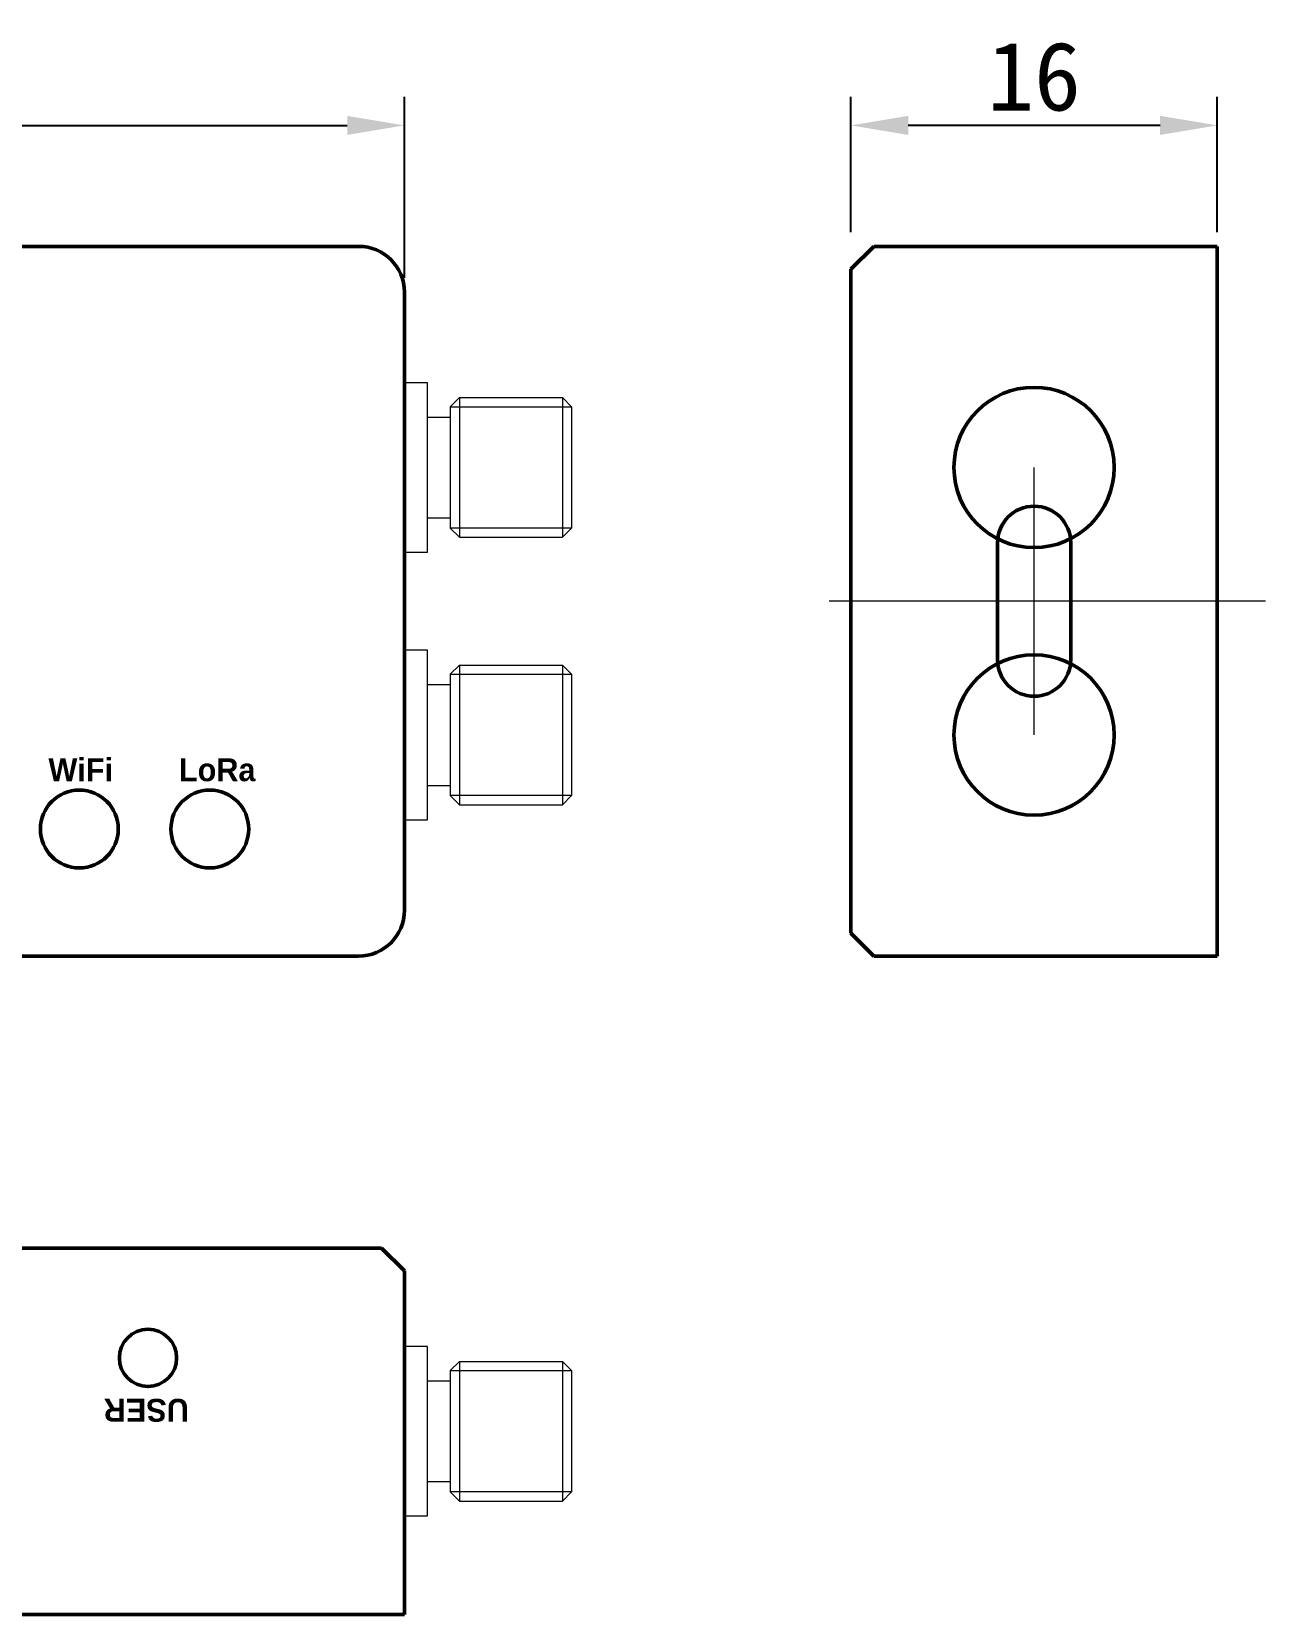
# Model space of a CAD drawing. Header units: millimetres. Extents: x 3096 to 6325, y -1069 to -499.
# Drawn here: x 3153.9 to 3207.8, y -568.1 to -499 of the extents above; entities that cross this region are included whole.
import ezdxf

# ---------------------------------------------------------------- set-up
doc = ezdxf.new("R2010")
doc.units = ezdxf.units.MM
doc.linetypes.add('CENTER2', pattern=[28.575, 19.05, -3.175, 3.175, -3.175])
doc.layers.get('Defpoints').update_dxf_attribs({"lineweight": 15})
for name, color, linetype, lineweight in [('标注', 3, 'Continuous', 15), ('点划线', 1, 'CENTER2', 20), ('粗线', 7, 'Continuous', 50)]:
    doc.layers.add(name, color=color, linetype=linetype, lineweight=lineweight)
doc.styles.add('Annotative', font='txt.shx')
doc.styles.get("Standard").update_dxf_attribs({"font": 'times.shx', "height": 3, "bigfont": 'spec_bar.shx'})
doc.dimstyles.new('ISO-25', dxfattribs={"dimtxt": 3, "dimasz": 2.5, "dimexe": 1.25, "dimexo": 0.625, "dimtad": 1, "dimtoh": 1, "dimdsep": 46, "dimtxsty": 'Standard', "dimcen": 2.5, "dimadec": 0, "dimazin": 0, "dimtfac": 1, "dimtmove": 0, "dimatfit": 3, "dimfxl": 1, "dimarcsym": 0})

# ---------------------------------------------------------------- blocks, each defined once
blk = doc.blocks.new('*D31')
at = {"layer": 'Defpoints', "color": 0, "transparency": 16777216}
for p in [(3170.171, -503.074), (3104.171, -510.358), (3170.171, -510.358)]:
    blk.add_point(p, dxfattribs=at)
at = {"layer": '标注', "color": 0, "lineweight": -2, "transparency": 16777216}
for p, q in [((3104.171, -509.733), (3104.171, -501.824)), ((3170.171, -509.733), (3170.171, -501.824)), ((3106.671, -503.074), (3167.671, -503.074))]:
    blk.add_line(p, q, dxfattribs=at)
at = {"layer": '标注', "color": 0, "transparency": 16777216}
for points in [[(3106.671, -502.657), (3106.671, -503.49), (3104.171, -503.074)], [(3167.671, -502.657), (3167.671, -503.49), (3170.171, -503.074)]]:
    blk.add_solid(points, dxfattribs=at)
at = {"layer": '标注', "color": 0, "transparency": 16777216, "insert": (3137.171, -500.949), "char_height": 3, "attachment_point": 5}
blk.add_mtext('{\\Ftxt|c134;66}', dxfattribs=at)
blk = doc.blocks.new('*D33')
at = {"layer": 'Defpoints', "color": 0, "transparency": 16777216}
for p in [(3189.671, -503.074), (3189.671, -508.358), (3205.671, -508.358)]:
    blk.add_point(p, dxfattribs=at)
at = {"layer": '标注', "color": 0, "lineweight": -2, "transparency": 16777216}
for p, q in [((3189.671, -507.733), (3189.671, -501.824)), ((3205.671, -507.733), (3205.671, -501.824)), ((3203.171, -503.074), (3192.171, -503.074))]:
    blk.add_line(p, q, dxfattribs=at)
at = {"layer": '标注', "color": 0, "transparency": 16777216}
for points in [[(3192.171, -502.657), (3192.171, -503.49), (3189.671, -503.074)], [(3203.171, -502.657), (3203.171, -503.49), (3205.671, -503.074)]]:
    blk.add_solid(points, dxfattribs=at)
at = {"layer": '标注', "color": 0, "transparency": 16777216, "insert": (3197.671, -500.949), "char_height": 3, "attachment_point": 5}
blk.add_mtext('{\\Ftxt|c134;16}', dxfattribs=at)

msp = doc.modelspace()

# ---------------------------------------------------------------- linework, layer by layer
at = {"layer": 'Defpoints'}
for p, q in [((3170.171, -514.316), (3170.171, -521.716)), ((3171.171, -514.316), (3170.171, -514.316)), ((3171.171, -521.716), (3171.171, -514.316)), ((3172.171, -515.366), (3172.571, -514.966)), ((3172.571, -514.966), (3172.571, -521.066)), ((3172.571, -514.966), (3177.071, -514.966)), ((3177.071, -514.966), (3177.071, -521.066)), ((3177.071, -514.966), (3177.471, -515.366)), ((3172.171, -515.366), (3172.171, -520.666)), ((3172.171, -515.366), (3177.471, -515.366)), ((3177.471, -515.366), (3177.471, -520.666)), ((3171.171, -515.816), (3172.171, -515.816)), ((3171.171, -520.216), (3172.171, -520.216)), ((3177.471, -520.666), (3172.171, -520.666)), ((3172.171, -520.666), (3172.571, -521.066)), ((3172.571, -521.066), (3177.071, -521.066)), ((3177.471, -520.666), (3177.071, -521.066)), ((3170.171, -521.716), (3171.171, -521.716)), ((3170.171, -526), (3170.171, -533.4)), ((3171.171, -526), (3170.171, -526)), ((3171.171, -533.4), (3171.171, -526)), ((3172.171, -527.05), (3172.571, -526.65)), ((3172.571, -526.65), (3172.571, -532.75)), ((3172.571, -526.65), (3177.071, -526.65)), ((3177.071, -526.65), (3177.071, -532.75)), ((3177.071, -526.65), (3177.471, -527.05)), ((3172.171, -527.05), (3172.171, -532.35)), ((3172.171, -527.05), (3177.471, -527.05)), ((3177.471, -527.05), (3177.471, -532.35)), ((3171.171, -527.5), (3172.171, -527.5)), ((3171.171, -531.9), (3172.171, -531.9)), ((3177.471, -532.35), (3172.171, -532.35)), ((3172.171, -532.35), (3172.571, -532.75)), ((3172.571, -532.75), (3177.071, -532.75)), ((3177.471, -532.35), (3177.071, -532.75)), ((3170.171, -533.4), (3171.171, -533.4)), ((3170.171, -556.408), (3170.171, -563.808)), ((3171.171, -556.408), (3170.171, -556.408)), ((3171.171, -563.808), (3171.171, -556.408)), ((3172.171, -557.458), (3172.571, -557.058)), ((3172.571, -557.058), (3172.571, -563.158)), ((3172.571, -557.058), (3177.071, -557.058)), ((3177.071, -557.058), (3177.071, -563.158)), ((3177.071, -557.058), (3177.471, -557.458)), ((3172.171, -557.458), (3172.171, -562.758)), ((3172.171, -557.458), (3177.471, -557.458)), ((3177.471, -557.458), (3177.471, -562.758)), ((3171.171, -557.908), (3172.171, -557.908)), ((3171.171, -562.308), (3172.171, -562.308)), ((3177.471, -562.758), (3172.171, -562.758)), ((3172.171, -562.758), (3172.571, -563.158)), ((3172.571, -563.158), (3177.071, -563.158)), ((3177.471, -562.758), (3177.071, -563.158)), ((3170.171, -563.808), (3171.171, -563.808))]:
    msp.add_line(p, q, dxfattribs=at)
at = {"layer": '点划线'}
for p, q in [((3197.671, -529.7), (3197.671, -518.016)), ((3207.769, -523.858), (3188.34, -523.858))]:
    msp.add_line(p, q, dxfattribs=at)
at = {"layer": '粗线'}
for p, q in [((3168.171, -508.358), (3106.171, -508.358)), ((3190.671, -508.358), (3189.671, -509.358)), ((3205.671, -508.358), (3190.671, -508.358)), ((3205.671, -539.358), (3205.671, -508.358)), ((3189.671, -538.358), (3189.671, -509.358)), ((3170.171, -537.358), (3170.171, -510.358)), ((3196.071, -526.408), (3196.071, -521.308)), ((3199.271, -521.308), (3199.271, -526.408)), ((3189.671, -538.358), (3190.671, -539.358)), ((3106.171, -539.358), (3168.171, -539.358)), ((3205.671, -539.358), (3190.671, -539.358)), ((3105.171, -552.108), (3169.171, -552.108)), ((3169.171, -552.108), (3170.171, -553.108)), ((3170.171, -568.108), (3170.171, -553.108)), ((3170.171, -568.108), (3104.171, -568.108))]:
    msp.add_line(p, q, dxfattribs=at)
at = {"layer": '粗线', "color": 5}
for centre in [(3197.671, -518.016), (3197.671, -529.7)]:
    msp.add_circle(centre, 3.5, dxfattribs=at)
at = {"layer": '粗线'}
for centre, radius in [((3155.971, -533.808), 1.7), ((3161.671, -533.808), 1.7), ((3158.971, -556.908), 1.25)]:
    msp.add_circle(centre, radius, dxfattribs=at)
for centre, radius, start, end in [((3168.171, -510.358), 2, 0, 90), ((3197.671, -521.308), 1.6, 0, 180), ((3197.671, -526.408), 1.6, 180, 0), ((3168.171, -537.358), 2, 270, 0)]:
    msp.add_arc(centre, radius, start, end, dxfattribs=at)

# ---------------------------------------------------------------- texts
at = {"layer": '粗线', "char_height": 1, "attachment_point": 1, "style": 'Annotative'}
for s, insert in [('{\\Fbold,@extfont2|c134;WiFi}', (3154.623, -530.719)), ('{\\Fbold,@extfont2|c134;LoRa}', (3160.323, -530.719))]:
    msp.add_mtext_dynamic_manual_height_columns(s, width=2.4412, gutter_width=5, heights=[0], dxfattribs=dict(at, insert=insert))
at = {"layer": '粗线', "insert": (3160.753, -559.695), "char_height": 1, "attachment_point": 1, "rotation": 180, "style": 'Annotative'}
msp.add_mtext_dynamic_manual_height_columns('{\\Fbold,@extfont2|c134;USER}', width=2.4412, gutter_width=5, heights=[0], dxfattribs=at)

# ---------------------------------------------------------------- dimensions: what is measured, and where the dimension line sits
at = {"layer": '标注'}
for base, p1, p2, picture, middle in [((3170.171, -503.074), (3104.171, -510.358), (3170.171, -510.358), '*D31', (3137.171, -500.949)), ((3189.671, -503.074), (3205.671, -508.358), (3189.671, -508.358), '*D33', (3197.671, -500.949))]:
    dim = msp.add_linear_dim(base=base, p1=p1, p2=p2, text='{\\Ftxt|c134;<>}', dimstyle='ISO-25', dxfattribs=at)
    dim.commit()
    dim.dimension.update_dxf_attribs({"geometry": picture, "text_midpoint": middle})

doc.saveas('drawing.dxf')
